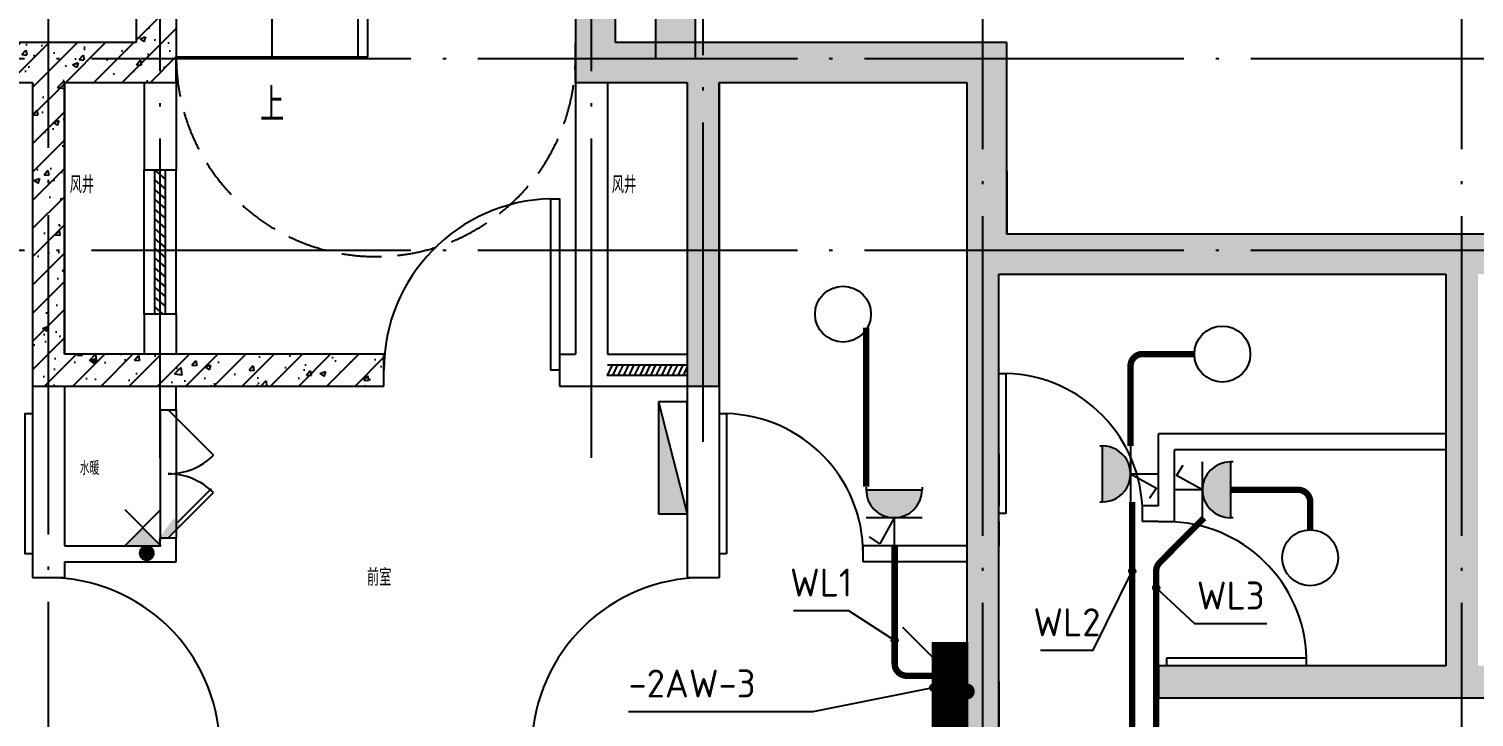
# Model space of a CAD drawing. Extents: x 1129508 to 1196731, y 2982646 to 3009272.
# Drawn here: x 1167796 to 1176845, y 2995991 to 3000298 of the extents above; entities that cross this region are included whole.
import ezdxf
from ezdxf.enums import TextEntityAlignment as Align

# ---------------------------------------------------------------- set-up
doc = ezdxf.new("R2010")
doc.units = 0
doc.header["$LTSCALE"] = 1000
doc.linetypes.add('DASH', pattern=[0.35, 0.25, -0.1])
doc.linetypes.add('DOTE', pattern=[2.4200000000000004, 2, -0.2, 0.02, -0.2])
for name, color, linetype in [('COLUMN', 2, 'Continuous'), ('DIM-照明', 7, 'Continuous'), ('DIM-箱柜', 7, 'Continuous'), ('DOOR_FIRE', 4, 'Continuous'), ('DOOR_FIRE_TEXT', 7, 'Continuous'), ('DOTE', 8, 'DOTE'), ('EQUIP-插座', 3, 'Continuous'), ('EQUIP-照明', 3, 'Continuous'), ('EQUIP-箱柜', 3, 'Continuous'), ('EQUIP_消火栓', 4, 'Continuous'), ('LWIRE', 4, 'Continuous'), ('PUB_HATCH', 8, 'Continuous'), ('PUB_TEXT', 7, 'Continuous'), ('STAIR', 8, 'Continuous'), ('WALL', 2, 'Continuous'), ('WINDOW', 4, 'Continuous'), ('WIRE-照明', 1, 'Continuous')]:
    doc.layers.add(name, color=color, linetype=linetype)
doc.styles.add('_TEL_DIM', font='SIMPLEX', dxfattribs={"width": 0.8, "height": 3.5, "bigfont": 'HZTXT'})
doc.styles.add('CADReader_TextStyle', font='tssdeng.shx', dxfattribs={"height": 0.2, "bigfont": 'gbcbig.shx'})
doc.styles.get("Standard").update_dxf_attribs({"font": 'simplex.shx', "bigfont": 'gbcbig.shx'})
pattern_1 = [(45, (0, 0), (-88.38834764831843, 88.38834764831844), []), (50, (0, 0), (358.6300913003767, -31.37606749129755), [37.5, -412.5]), (355, (0, 0), (-69.3756668065, 376.0960668500059), [30, -330]), (100.4514, (29.88584, -2.61467), (289.2546908570108, 344.7197710304768), [31.870095, -350.571056]), (46.1842, (0, 100), (533.6205243128222, -82.75950716450905), [56.25, -618.75]), (96.6356, (44.4683725, 93.1033465), (467.3313527743517, 487.0589354502209), [47.805144, -525.8565]), (351.1842, (0, 100), (467.3309725668136, 487.0593004626623), [45, -495]), (21, (50, 75), (298.4535260592309, -201.3094453326694), [37.5, -412.5]), (326, (50, 75), (121.6576659607912, 362.5750225234264), [30, -330]), (71.4514, (74.8711165, 58.224197), (420.111314290745, 161.2652483549762), [31.870095, -350.571056]), (37.50000000000001, (0, 0), (6.079927658645312, 166.4469269156558), [0, -326, 0, -335, 0, -331.25]), (7.499999999999999, (0, 0), (131.5347687210743, 197.2058559411801), [0, -191, 0, -318.5, 0, -126.25]), (-32.5, (-111.5, 0), (266.9112180862045, -11.2774358671899), [0, -125, 0, -390, 0, -517.5]), (-42.5, (-161.5, 0), (291.5930846711931, 50.05249116615882), [0, -162.5, 0, -259, 0, -367.5])]

# ---------------------------------------------------------------- blocks, each defined once
blk = doc.blocks.new('21325465')
at = {"layer": 'DOTE'}
for p, q in [((6307863.069965202, 295357.7601231399), (6307863.06996524, 305116.23009657)), ((6308563.069965307, 298257.7723282631), (6308563.069965331, 305116.2300965684)), ((6311263.069965295, 298257.7723281037), (6311263.06996532, 305116.2300965625)), ((6311963.069965385, 298357.7723280622), (6311963.069965409, 305116.2300965611)), ((6313713.069965217, 288090.300240156), (6313713.069965283, 305116.2300965574)), ((6316713.069965368, 288090.3002401495), (6316713.069965338, 305116.2300965509)), ((6274252.346986964, 300757.7601229558), (6331875.933291027, 300757.7601229558)), ((6274252.346986907, 299557.7601230934), (6331875.93329097, 299557.7601230934))]:
    blk.add_line(p, q, dxfattribs=at)
blk = doc.blocks.new('$TwtSys$00000434')
for p, q in [((-0.5, 0.5), (-0.5, -0.5)), ((-0.5, -0.5), (0.5, 0.5)), ((0.5, 0.5), (-0.5, 0.5)), ((0.5, -0.5), (0.5, 0.5)), ((-0.5, -0.5), (0.5, -0.5))]:
    blk.add_line(p, q)
blk.add_solid([(0.5, -0.5), (0.5, 0.5), (-0.5, -0.5)])
blk = doc.blocks.new('A$C261C4619')
at = {"layer": 'PUB_HATCH'}
for points in [[(-499.9999999310821, 1799.999511922651), (-649.9999999213032, 1949.999511904251), (100.0000000151267, 1949.999511996255), (100.0000000457949, 1699.999511996255), (-399.9999999313926, 1699.999511934919)], [(-499.9999999273568, 1799.999511922651), (-399.9999999313926, 1699.999511934919), (-399.9999999354283, 1599.999512047322), (-649.9999999354283, 1599.999512057412), (-649.9999999213032, 1949.999511904251)], [(-399.9999999838571, 399.9995120473223), (-400, -4.035655365441926e-09), (-650, 6.05359673500061e-09), (-649.999999983857, 399.9995120574117)]]:
    blk.add_hatch(color=256, dxfattribs=at).paths.add_polyline_path(points, flags=0)
at = {"layer": 'DOOR_FIRE', "linetype": 'Continuous'}
for points in [[(60.00000777429364, 1569.99951171875), (-524.9999998551009, 1569.99951171875), (-524.9999998551009, 1599.99951171875), (60.00000777429364, 1599.99951171875), (60.00000777429364, 1569.99951171875)], [(60.00000777429364, 399.99951171875), (-524.9999998551009, 399.99951171875), (-524.9999998551009, 429.99951171875), (60.00000777429364, 429.99951171875), (60.00000777429364, 399.99951171875)]]:
    blk.add_lwpolyline(points, dxfattribs=at)
for centre, start, end in [((-524.9999999360338, 1584.999512052367), 269.9999999976877, 358.530716416334), ((-524.9999999832517, 414.999512052367), 1.469283579041409, 89.99999999768771)]:
    blk.add_arc(centre, 585, start, end, dxfattribs=at)
at = {"layer": 'WALL'}
for points in [[(-649.9999999213032, 1949.999511904251), (100.0000000151267, 1949.999511996255)], [(-649.9999999213032, 1949.999511904251), (-649.9999999354283, 1599.999512057412)], [(100.0000000151267, 1949.999511996255), (100.0000000457949, 1699.999511996255)], [(-399.9999999313926, 1699.999511934919), (100.0000000457949, 1699.999511996255)], [(-399.9999999313926, 1699.999511934919), (-399.9999999354283, 1599.999512047322)], [(-399.9999999354283, 1599.999512047322), (-649.9999999354283, 1599.999512057412)], [(-649.999999983857, 399.9995120574117), (-650, 6.05359673500061e-09)], [(-399.9999999838571, 399.9995120473223), (-649.999999983857, 399.9995120574117)], [(-399.9999999838571, 399.9995120473223), (-400, -4.035655365441926e-09)], [(-400, -4.035655365441926e-09), (-650, 6.05359673500061e-09)]]:
    blk.add_lwpolyline(points, dxfattribs=at)
at = {"layer": 'DOOR_FIRE_TEXT', "style": 'CADReader_TextStyle'}
blk.add_text('FM乙1221', height=175, rotation=90.00000250447816, dxfattribs=at).set_placement((-929.8951048562303, 999.9995120688691), align=Align.MIDDLE_CENTER)
blk = doc.blocks.new('SIPIN1-1-1')
at = {"layer": 'PUB_HATCH'}
h = blk.add_hatch(dxfattribs=at)
h.set_pattern_fill('钢筋混凝土', color=256, scale=50, style=0, pattern_type=2)
h.set_pattern_definition(pattern_1)
h.paths.add_polyline_path([(-261622.6537004854, 2635086.082902861), (-261872.6537004854, 2635086.076135376), (-261872.6537004854, 2634786.076134391), (-262822.6517473604, 2634786.076134391), (-262822.6517473604, 2634536.076134391), (-262522.6517473604, 2634536.076134391), (-262522.6517473604, 2632636.088829703), (-260322.6537004854, 2632636.088829703), (-260322.6537004854, 2632836.088829703), (-262322.6517473604, 2632836.088829703), (-262322.6517473604, 2634536.076134391), (-261622.6537004854, 2634536.076134391)], flags=0)
h = blk.add_hatch(dxfattribs=at)
h.set_pattern_fill('钢筋混凝土', color=256, scale=50, style=0, pattern_type=2)
h.set_pattern_definition(pattern_1)
h.paths.add_polyline_path([(-258872.6507708556, 2635086.082902932), (-259122.6507707988, 2635086.087414548), (-259122.6507708472, 2634536.076134305), (-258422.6527239722, 2634536.076134305), (-258422.6527239722, 2632636.088829617), (-258222.6527239722, 2632636.088829617), (-258222.6527239722, 2634536.076134305), (-256672.6507708472, 2634536.076134305), (-256672.6507708472, 2629986.077110867), (-256472.6507708472, 2629986.077110867), (-256472.6507708472, 2633336.077110867), (-253672.6527239722, 2633336.077110867), (-253672.6527239722, 2630885.08199368), (-255472.6507708472, 2630885.08199368), (-255472.6507708472, 2630685.08199368), (-251672.6527239722, 2630685.08199368), (-251672.6527239722, 2630885.08199368), (-253472.6527239722, 2630885.08199368), (-253472.6527239722, 2633336.077110867), (-250672.6537005347, 2633336.077110867), (-250672.6537005347, 2629986.077110867), (-250472.6537005347, 2629986.077110867), (-250472.6537005347, 2634536.076134305), (-248922.6537005347, 2634536.076134305), (-248922.6537005347, 2632636.088829617), (-248722.6537005347, 2632636.088829617), (-248722.6537005347, 2634536.076134305), (-248022.6537005347, 2634536.076134305), (-248022.6537005347, 2635086.082902153), (-248272.6537005347, 2635086.082902153), (-248272.6537005347, 2634786.076134305), (-250722.6537005347, 2634786.076134305), (-250722.6537005347, 2633586.077110867), (-256422.6507708472, 2633586.077110867), (-256422.6507708472, 2634786.076134305), (-258872.6507708472, 2634786.076134305)], flags=0)
at = {"layer": 'COLUMN'}
for points in [[(-261872.6537004854, 2635086.076135376), (-261872.6537004854, 2634786.076134391)], [(-258872.6507708472, 2634786.076134305), (-258872.6507708556, 2635086.082902932)], [(-261872.6537004854, 2634786.076134391), (-262822.6517473604, 2634786.076134391)], [(-256422.6507708472, 2634786.076134305), (-258872.6507708472, 2634786.076134305)], [(-256422.6507708472, 2633586.077110867), (-256422.6507708472, 2634786.076134305)], [(-261622.6537004854, 2634536.076134391), (-261622.6537004854, 2634686.076622669)], [(-259122.650770834, 2634686.076622673), (-259122.6507708472, 2634536.076134305)], [(-262822.6517473604, 2634536.076134391), (-262522.6517473604, 2634536.076134391)], [(-262522.6517473604, 2634536.076134391), (-262522.6517473604, 2632636.088829703)], [(-262322.6517473604, 2632836.088829703), (-262322.6517473604, 2634536.076134391)], [(-262322.6517473604, 2634536.076134391), (-261622.6537004854, 2634536.076134391)], [(-259122.6507708472, 2634536.076134305), (-258422.6527239722, 2634536.076134305)], [(-258422.6527239722, 2634536.076134305), (-258422.6527239722, 2632636.088829617)], [(-258222.6527239722, 2632636.088829617), (-258222.6527239722, 2634536.076134305)], [(-258222.6527239722, 2634536.076134305), (-256672.6507708472, 2634536.076134305)], [(-256672.6507708472, 2634536.076134305), (-256672.6507708472, 2629986.077110867)], [(-250722.6537005347, 2633586.077110867), (-256422.6507708472, 2633586.077110867)], [(-256472.6507708472, 2629986.077110867), (-256472.6507708472, 2633336.077110867)], [(-256472.6507708472, 2633336.077110867), (-253672.6527239722, 2633336.077110867)], [(-253672.6527239722, 2633336.077110867), (-253672.6527239722, 2630885.08199368)], [(-260322.6537004854, 2632836.088829703), (-262322.6517473604, 2632836.088829703)], [(-260322.6537004854, 2632636.088829703), (-260322.6537004854, 2632836.088829703)], [(-262522.6517473604, 2632636.088829703), (-260322.6537004854, 2632636.088829703)], [(-258422.6527239722, 2632636.088829617), (-258222.6527239722, 2632636.088829617)], [(-253672.6527239722, 2630885.08199368), (-255472.6507708472, 2630885.08199368)], [(-255472.6507708472, 2630885.08199368), (-255472.6507708472, 2630685.08199368)], [(-255472.6507708472, 2630685.08199368), (-251672.6527239722, 2630685.08199368)]]:
    blk.add_lwpolyline(points, dxfattribs=at)
at = {"layer": 'STAIR', "linetype": 'Continuous'}
blk.add_line((-260482.6517333984, 2634696.076641256), (-260482.6517333984, 2635578.00413149), dxfattribs=at)
for points in [[(-260422.6517333984, 2634696.076641256), (-260422.6517333984, 2635524.329410726), (-260938.4328613281, 2635985.736187154), (-260836.0483551025, 2636183.843303853), (-261209.2551422119, 2635938.309978658), (-261106.8706359863, 2636136.417034322), (-261622.6517333984, 2636597.823833638), (-261622.6517333984, 2634696.076641256), (-260422.6517333984, 2634696.076641256)], [(-261022.6517472412, 2634696.076641256), (-261022.6517472412, 2636061.076641256), (-260982.6517486572, 2635661.076625997), (-261062.6517486572, 2635661.076625997), (-261022.6517472412, 2636061.076641256)]]:
    blk.add_lwpolyline(points, dxfattribs=at)
at = {"layer": 'STAIR', "color": 9, "linetype": 'DASH'}
blk.add_arc((-260372.6517472412, 2634696.076622355), 1250, 180, 0, dxfattribs=at)
at = {"layer": 'WALL'}
for points in [[(-261622.6517472439, 2636786.07782675), (-261622.6517473306, 2634686.076622669)], [(-259122.6517471722, 2635086.076135075), (-259122.6517471722, 2634686.076622673)], [(-261622.6537004854, 2634786.076622673), (-261622.6516471539, 2634786.076622673)], [(-261622.6516471539, 2634786.076622673), (-261622.6518975955, 2634536.076622673)], [(-259122.6518975449, 2634536.076622673), (-259122.6516471071, 2634786.076622673)], [(-259122.6507708252, 2634786.076622673), (-259122.6516471071, 2634786.076622673)], [(-261622.6517473306, 2634686.076622669), (-261622.6537004854, 2634686.076622669)], [(-259122.6517472821, 2634686.076722848), (-259122.6536005096, 2632836.088829631)], [(-259122.650770834, 2634686.076722847), (-259122.6517472821, 2634686.076722848)], [(-259122.650770834, 2634686.076622673), (-259122.6517471722, 2634686.076622673)], [(-262322.6518976013, 2634536.076256461), (-262322.65360059, 2632836.08882939)], [(-261822.6518975958, 2634536.076378532), (-261822.6524485548, 2633986.088928189)], [(-261622.6518975955, 2634536.076622673), (-261622.6537004854, 2634536.076622673)], [(-261622.6537004854, 2634536.076622673), (-261622.6518975955, 2634536.076622673)], [(-261622.6518975955, 2634536.076622673), (-261622.6524485549, 2633986.088727836)], [(-259122.6507708472, 2634536.076622673), (-259122.6518975449, 2634536.076622673)], [(-258922.6518975452, 2634536.076134305), (-258922.6536005095, 2632836.08882962)], [(-258422.651897443, 2634536.076622673), (-258422.6527239722, 2633711.066961975)], [(-258222.6518974429, 2634536.076622673), (-258222.6538009303, 2632636.08882958)], [(-256672.6524135493, 2634536.076378489), (-256672.6507708472, 2633977.721645868)], [(-261622.6524485549, 2633986.088727836), (-261822.6524485548, 2633986.088928189)], [(-256422.6507708472, 2633977.722015181), (-256422.6496186114, 2633586.076866763)], [(-256672.6533340777, 2633336.076622659), (-256672.6507708472, 2632209.0285856)], [(-256672.6507708472, 2633336.076622659), (-256672.6533340777, 2633336.076622659)], [(-253672.6537004816, 2633336.076622659), (-253672.6537004816, 2632336.206018505)], [(-261822.6533501446, 2633086.088928189), (-261822.6536005863, 2632836.088829546)], [(-261622.6533501447, 2633086.088727836), (-261822.6533501446, 2633086.088928189)], [(-261622.6533501447, 2633086.088727836), (-261622.6536005862, 2632836.088829774)], [(-259222.6537004922, 2632836.088829637), (-259122.6536005096, 2632836.088829631)], [(-259222.6537004922, 2632836.088829637), (-259222.6537005036, 2632636.088829637)], [(-258922.6536005095, 2632836.08882962), (-258422.6527239722, 2632836.088829591)], [(-262522.6537007664, 2632736.088651905), (-262522.6517484356, 2631636.088377762)], [(-262522.6517473604, 2632736.088651909), (-262522.6537007664, 2632736.088651905)], [(-258422.6537007461, 2632736.088755817), (-258422.6528892857, 2631636.088287323)], [(-258422.6527239722, 2632736.088755818), (-258422.6537007461, 2632736.088755817)], [(-262322.6535232819, 2632636.088829704), (-262322.6517484367, 2631636.089175517)], [(-259222.6537005036, 2632636.088829637), (-259022.6537006904, 2632636.088829625)], [(-259022.6537006903, 2632636.088829625), (-258422.6527239722, 2632636.088829591)], [(-258222.653626977, 2632636.088829617), (-258222.6528892857, 2631636.088419253)], [(-256472.6507708472, 2632209.028813445), (-256472.6500386365, 2631887.077024873)], [(-253672.6537004816, 2632236.206030229), (-253672.6537004816, 2630886.084143821)], [(-253672.6527239722, 2632236.206030229), (-253672.6537004816, 2632236.206030229)], [(-256472.6500804145, 2631787.077024873), (-256472.6501475996, 2631636.089333145)], [(-258422.6528892857, 2631636.088287323), (-258422.6527417432, 2631436.082651323)], [(-256472.6501475996, 2631636.089333145), (-256472.6507708472, 2631636.089333146)], [(-262522.6517485326, 2631536.088377762), (-262522.6517486283, 2631436.082725212)], [(-262322.6517485326, 2631536.089175517), (-262322.6517486283, 2631436.082725021)], [(-258222.6528155166, 2631536.088419253), (-258222.6527417433, 2631436.082798861)], [(-262322.6517486283, 2631436.082725021), (-262522.6517486283, 2631436.082725212)], [(-258222.6527417433, 2631436.082798861), (-258422.6527417432, 2631436.082651323)], [(-255372.2988377206, 2630886.220242789), (-255372.2989288658, 2630885.08199368)], [(-255372.2988377206, 2630886.220242789), (-253672.6537004816, 2630886.084143821)], [(-256471.8538273232, 2630786.062611922), (-256472.6507708472, 2630786.062719701)], [(-256471.8538273232, 2630786.062611922), (-256471.9620198658, 2629986.06358711)]]:
    blk.add_lwpolyline(points, dxfattribs=at)
at = {"layer": 'WALL', "color": 30}
for points in [[(-261722.6532761042, 2632486.088742645), (-261722.6535308995, 2632636.088829703)], [(-261622.6532761044, 2632486.088912508), (-261622.6535308993, 2632636.088829739)], [(-261722.6532761042, 2632486.088742645), (-261622.6532761044, 2632486.088912508)], [(-253672.6527239722, 2632336.206018506), (-255472.3050384158, 2632336.205808247)], [(-255472.3049868353, 2631887.077143078), (-255472.3050384158, 2632336.205808247)], [(-253672.6527239722, 2632236.206018505), (-255372.3050269312, 2632236.20581993)], [(-255372.3049867204, 2631886.077154894), (-255372.3050269312, 2632236.20581993)], [(-256472.3042815462, 2631887.077024914), (-256472.6507708472, 2631887.077024873)], [(-256472.3042697298, 2631787.077024914), (-256472.3042815462, 2631887.077024914)], [(-255472.3049868353, 2631887.077143078), (-255572.3042815462, 2631887.077131262)], [(-255572.3042697298, 2631787.077131262), (-255572.3042815462, 2631887.077131262)], [(-255372.3049757123, 2631787.077152952), (-255372.3049867204, 2631886.077154894)], [(-256472.3042697298, 2631787.077024914), (-256472.6507708472, 2631787.077024873)], [(-255472.3049757123, 2631787.077143078), (-255572.3042697298, 2631787.077131262)], [(-255472.3049757123, 2631787.077141833), (-255372.3049757123, 2631787.077152952)], [(-261722.6519171969, 2631686.088742646), (-261622.651917197, 2631686.088912509)], [(-261722.6518322653, 2631636.088827309), (-261722.6519171969, 2631686.088742646)], [(-261622.6516624017, 2631536.088769275), (-261622.651917197, 2631686.088912509)], [(-262522.6537505039, 2631636.088377763), (-262522.6538085385, 2631536.088377763)], [(-262522.6537505039, 2631636.088377763), (-262522.6517484356, 2631636.088377762)], [(-262322.6517484367, 2631636.089175517), (-261722.6518322653, 2631636.088827309)], [(-258221.8491810015, 2631636.088419719), (-258222.6528892857, 2631636.088419253)], [(-258221.8491229669, 2631536.088419719), (-258221.8491810015, 2631636.088419719)], [(-256672.6507708472, 2631636.08931879), (-257321.8491810017, 2631636.08894203)], [(-257321.8491229671, 2631536.08894203), (-257321.8491810017, 2631636.08894203)], [(-262522.6538085385, 2631536.088377763), (-262522.6517485326, 2631536.088377762)], [(-262322.6517485326, 2631536.089175517), (-261622.6516624017, 2631536.088769275)], [(-258221.8491229669, 2631536.088419719), (-258222.6528155166, 2631536.088419253)], [(-256672.6507708472, 2631536.08931879), (-257321.8491229671, 2631536.08894203)], [(-255472.3048756385, 2630887.077141833), (-255372.3048756385, 2630887.077152952)], [(-255472.3048754167, 2630885.08199368), (-255472.3048756385, 2630887.077141833)], [(-255372.3048754166, 2630885.08199368), (-255372.3048756385, 2630887.077152952)]]:
    blk.add_lwpolyline(points, dxfattribs=at)
at = {"layer": 'WINDOW', "linetype": 'Continuous'}
for p, q in [((-261822.6533508301, 2633086.088928223), (-261822.6524505615, 2633986.088928223)), ((-261755.9858436584, 2633924.896942139), (-261689.3192329407, 2633867.204559326)), ((-261689.3200149536, 2633086.088806152), (-261689.3191146851, 2633986.088806152)), ((-261622.6533508301, 2633086.0887146), (-261622.6524505615, 2633986.0887146)), ((-261755.9859046936, 2633863.704986572), (-261689.3192939758, 2633806.012634277)), ((-261755.9860267639, 2633741.321136475), (-261689.3194198608, 2633683.628753662)), ((-261755.9859657288, 2633802.513061523), (-261689.3193588257, 2633744.82069397)), ((-261755.9860877991, 2633680.129196167), (-261689.319480896, 2633622.436820984)), ((-261755.9862098694, 2633557.745330811), (-261689.3196029663, 2633500.052955627)), ((-261755.9861488342, 2633618.937263489), (-261689.3195419312, 2633561.244888306)), ((-261755.9862709045, 2633496.553398132), (-261689.3196640015, 2633438.861022949)), ((-261755.9863967896, 2633374.169525146), (-261689.3197860718, 2633316.477157593)), ((-261755.9863319397, 2633435.361465454), (-261689.3197250366, 2633377.669082642)), ((-261755.9864578247, 2633312.977600098), (-261689.3198471069, 2633255.285217285)), ((-261755.986579895, 2633190.593719482), (-261689.3199691772, 2633132.901367188)), ((-261755.9865188599, 2633251.785675049), (-261689.3199081421, 2633194.093292236)), ((-261755.9866409302, 2633129.401794434), (-261705.9361763, 2633086.088806152)), ((-258922.6537017822, 2632836.088829041), (-258422.6537017822, 2632836.088829041)), ((-258922.6537017822, 2632769.422161102), (-258422.6537017822, 2632769.422161102)), ((-258888.6581878662, 2632702.755496979), (-258856.6069030762, 2632769.422161102)), ((-258854.6626586914, 2632702.755496979), (-258822.6113891602, 2632769.422161102)), ((-258820.6671447754, 2632702.755496979), (-258788.6158599854, 2632769.422161102)), ((-258786.6716308594, 2632702.755496979), (-258754.6203460693, 2632769.422161102)), ((-258752.676109314, 2632702.755496979), (-258720.6248283386, 2632769.422161102)), ((-258718.6805915833, 2632702.755496979), (-258686.6293087006, 2632769.422161102)), ((-258684.6850728989, 2632702.755496979), (-258652.6337909698, 2632769.422161102)), ((-258650.6895542145, 2632702.755496979), (-258618.6382713318, 2632769.422161102)), ((-258616.6940345764, 2632702.755496979), (-258584.6427536011, 2632769.422161102)), ((-258582.6985168457, 2632702.755496979), (-258550.6472320557, 2632769.422161102)), ((-258548.7030029297, 2632702.755496979), (-258516.6517181396, 2632769.422161102)), ((-258514.7074737549, 2632702.755496979), (-258482.6562042236, 2632769.422161102)), ((-258480.7119598389, 2632702.755496979), (-258448.6606750488, 2632769.422161102)), ((-258446.7164459229, 2632702.755496979), (-258422.6537017822, 2632752.806001663)), ((-258922.6537017822, 2632636.088829041), (-258422.6537017822, 2632636.088829041)), ((-261722.6532709295, 2632486.088745117), (-261722.6519128973, 2631686.088745117)), ((-261672.6532785589, 2632486.08883667), (-261389.8100855047, 2632203.24659729)), ((-261622.6532785589, 2632486.088897705), (-261622.6519205267, 2631686.088897705)), ((-261672.6519205267, 2631686.08883667), (-261389.8096887762, 2631968.932022095))]:
    blk.add_line(p, q, dxfattribs=at)
for points in [[(-261755.9866828918, 2633086.088867188), (-261755.9857826233, 2633986.088867188), (-261689.3191719055, 2633928.396484375)], [(-259222.6536935107, 2632736.088806152), (-259277.6536935107, 2632736.088806152), (-259277.6536935107, 2633808.588806152), (-259222.6536935107, 2633808.588806152), (-259222.6536935107, 2632736.088806152)], [(-258422.6537017822, 2632702.755496979), (-258922.6537017822, 2632702.755496979), (-258890.6024169922, 2632769.422161102)], [(-256427.3042679459, 2631837.077026367), (-256472.3042679459, 2631837.077026367), (-256472.3043900162, 2632714.577026367), (-256427.3043900162, 2632714.577026367), (-256427.3042679459, 2631837.077026367)], [(-262522.6537940574, 2631586.088378906), (-262567.6537940574, 2631586.088409424), (-262567.6532752586, 2632463.588409424), (-262522.6532752586, 2632463.588378906), (-262522.6537940574, 2631586.088378906)], [(-258176.8491670566, 2631586.088439941), (-258221.8491670566, 2631586.088409424), (-258221.8496553378, 2632463.588409424), (-258176.8496553378, 2632463.588439941), (-258176.8491670566, 2631586.088439941)], [(-255422.3048706055, 2630932.077147915), (-255422.3048706055, 2630887.077147915), (-254544.8048706055, 2630887.077239468), (-254544.8048706055, 2630932.077239468), (-255422.3048706055, 2630932.077147915)]]:
    blk.add_lwpolyline(points, dxfattribs=at)
for centre, radius, start, end in [((-259250.1537004979, 2632736.088829638), 1072.500000000026, 91.46928357808294, 179.9999999967411), ((-256449.804275638, 2631837.077027573), 877.5000000000061, 6.770291232579827e-06, 88.53072318894185), ((-258199.3491519843, 2631586.088432777), 877.5000000000023, 3.325138220697438e-05, 88.53074967001514), ((-261672.6532761039, 2632486.088827576), 399.9999999987144, 270.0000973245678, 315.0000973245628), ((-261672.6519171962, 2631686.08882758), 399.9999999981134, 45.00009732456571, 90.00009732456778), ((-255422.3048781403, 2630909.577147393), 877.4999999999823, 1.469289952241105, 90.00000637089818), ((-262422.6517496541, 2630363.582725116), 1072.500000000004, 1.469283526556936, 89.99999994519318), ((-258322.6519505692, 2630363.582725092), 1072.499999999826, 90.00004226660451, 178.5307586852579)]:
    blk.add_arc(centre, radius, start, end, dxfattribs=at)
at = {"layer": 'DOTE'}
blk.add_blockref('21325465', (-6570285.723664658, 2333928.316499602), dxfattribs=at)
at = {"layer": 'DOTE', "ltscale": 0.5, "xscale": -1}
blk.add_blockref('A$C261C4619', (-259022.65174704, 2634686.076623338), dxfattribs=at)
at = {"layer": 'EQUIP_消火栓', "xscale": 700, "yscale": 180, "zscale": 700, "rotation": 270}
blk.add_blockref('$TwtSys$00000434', (-258512.6517473175, 2632186.082725032), dxfattribs=at)
at = {"layer": 'PUB_TEXT', "style": 'CADReader_TextStyle'}
for s, height, p in [('风井', 106.5168539326022, (-262289.9762247554, 2633842.692016366)), ('风井', 106.5168539326022, (-258895.7767079505, 2633842.692016366)), ('水暖', 85.21348314608176, (-262226.4314554255, 2632079.743072353)), ('前室', 106.5168539326884, (-260428.8898437484, 2631385.938337996))]:
    blk.add_text(s, height=height, dxfattribs=at).set_placement(p)
at = {"layer": 'STAIR', "style": 'CADReader_TextStyle'}
blk.add_text('上', height=210, dxfattribs=at).set_placement((-261022.6517472412, 2634396.076622355), align=Align.MIDDLE_CENTER)
blk = doc.blocks.new('$equip$00001147')
blk.add_circle((0, 0), 0.5)
at = {"flags": 9}
blk.add_attdef('A', (0, 0), '', height=2e-05, dxfattribs=at)
blk = doc.blocks.new('$equip_U$00000132(PC-202208021735)')
for p, q in [((-0.5, 1.05000000000291), (-0.5, 1)), ((0.5, 1.05000000000291), (0.5, 1)), ((-0.5, 1), (0.5, 1)), ((0.5, 0.5), (-0.5, 0.5)), ((0, 0.4995004994998453), (-0.2551410442538327, 0.03685910925923963)), ((0, 0.5), (0, 0)), ((-0.2551410442538327, 0.03685910925923963), (-0.4414159383741207, 0.1578561267342593))]:
    blk.add_line(p, q)
blk.add_arc((0, 1), 0.5000000000000498, 180, 0)
for points in [[(0.4330127018911298, 0.75), (-0.4330127018911298, 0.75), (0.5, 1), (-0.5, 1)], [(0.25, 0.5669872981088702), (-0.25, 0.5669872981088702), (0.4330127018911298, 0.75), (-0.4330127018911298, 0.75)], [(0, 0.5), (0, 0.5), (0.25, 0.5669872981088702), (-0.25, 0.5669872981088702)]]:
    blk.add_solid(points)
at = {"color": 7, "style": '_TEL_DIM', "flags": 1}
for tag in ['REMARK', 'A']:
    blk.add_attdef(tag, text='', height=2.857142857142999e-05, dxfattribs=at).set_placement((0, 0), align=Align.MIDDLE_CENTER)
blk = doc.blocks.new('*X6')
at = {"color": 0}
for p, q in [((-250, 32.84271247461896), (-82.84271247461896, 200)), ((-250, 68.19805153394634), (-118.1980515339463, 200)), ((-250, 103.5533905932737), (-153.5533905932737, 200)), ((-250, 138.9087296526011), (-188.9087296526011, 200)), ((-250, 174.2640687119285), (-224.2640687119285, 200)), ((-247.4873734152916, 0), (-47.48737341529158, 200)), ((-212.1320343559642, 0), (-12.13203435596424, 200)), ((-176.7766952966369, 0), (23.22330470336314, 200)), ((-141.4213562373095, 0), (58.57864376269053, 200)), ((-106.0660171779821, 0), (93.93398282201788, 200)), ((-70.71067811865474, 0), (129.2893218813453, 200)), ((-35.35533905932737, 0), (164.6446609406726, 200)), ((0, 0), (200, 200)), ((35.35533905932737, 0), (235.3553390593274, 200)), ((70.71067811865474, 0), (250, 179.2893218813453)), ((106.0660171779821, 0), (250, 143.9339828220179)), ((141.4213562373095, 0), (250, 108.5786437626905)), ((176.7766952966369, 0), (250, 73.22330470336315)), ((212.1320343559642, 0), (250, 37.86796564403577)), ((247.4873734152916, 0), (250, 2.512626584708425))]:
    blk.add_line(p, q, dxfattribs=at)
blk = doc.blocks.new('$equip$00002943')
for p, q in [((-0.75, 0.5999999999985448), (-0.75, 0)), ((0.75, 0.5999999999985448), (-0.75, 0.5999999999985448)), ((0.75, 0), (0.75, 0.5999999999985448)), ((-0.75, 0), (0.75, 0))]:
    blk.add_line(p, q)
for points, const_width in [([(-0.75, 0.2999999999992724), (0.75, 0.2999999999992724)], 0.6000000000000001), ([(-0.75, 0.5999999999985448), (-0.75, 0), (0.75, 0), (0.75, 0.5999999999985448), (-0.75, 0.5999999999985448), (-0.75, 0)], 0.05714285714285714)]:
    blk.add_lwpolyline(points, dxfattribs=dict(const_width=const_width))
for p in [(0, 0.5999999999985448), (-0.75, 0.2999999999992724), (0.75, 0.2999999999992724), (0, 0)]:
    blk.add_point(p)
at = {"xscale": 0.00300000000061118, "yscale": 0.00300000000061118, "zscale": 0.00300000000061118}
blk.add_blockref('*X6', (0, 0), dxfattribs=at)
at = {"color": 7, "style": '_TEL_DIM', "flags": 1}
for tag in ['REMARK', 'A']:
    blk.add_attdef(tag, text='', height=2e-05, dxfattribs=at).set_placement((0, 0), align=Align.MIDDLE_CENTER)
blk = doc.blocks.new('$TelecSys$00000078')
for p, q in [((1.150000000001455, 1.149999999999636), (0.5499999999992724, 0.5499999999992724)), ((0.1041666666678793, 0.1041666666660603), (0.1041666666678793, 0.1041666666660603)), ((-0.1041666666678793, -0.1041666666660603), (-0.1041666666678793, -0.1041666666660603))]:
    blk.add_line(p, q)
at = {"const_width": 0.1425}
blk.add_lwpolyline([(-0.07125000000087311, 0, 1), (0.07125000000087311, 0, 1)], format="xyb", close=True, dxfattribs=at)
blk.add_solid([(0.6199999999989814, 0.4799999999995634), (0.4799999999995634, 0.6200000000008004), (0.09999999999854481, 0.1000000000003638)])
at = {"width": 0.8, "flags": 9}
blk.add_attdef('A', (0, 0), '', height=2e-05, dxfattribs=at)
blk = doc.blocks.new('$equip_U$00000170(LAPTOP-PAG9TL6L)')
h = blk.add_hatch(color=256)
h.dxf.hatch_style = 1
h.paths.add_polyline_path([(0, 0.3232488142530201), (-0.3232488142384682, 0), (0.323248814267572, 0)])
for p, q in [((-0.3232488142384682, 0.6464976285133162), (0.323248814267572, 0)), ((-0.3232488142384682, 0), (0.323248814267572, 0.6464976285133162)), ((-0.3232488142384682, 0), (0.323248814267572, 0))]:
    blk.add_line(p, q)
at = {"color": 7, "style": '_TEL_DIM', "flags": 1}
for tag in ['REMARK', 'A']:
    blk.add_attdef(tag, text='', height=2.857142857142999e-05, dxfattribs=at).set_placement((0, 0), align=Align.MIDDLE_CENTER)

msp = doc.modelspace()

# ---------------------------------------------------------------- linework, layer by layer
at = {"layer": 'DIM-照明', "linetype": 'Continuous'}
for points in [[(1174130.764469215, 2996409.306211736), (1174459.880344459, 2996409.306211736), (1174704.489505836, 2996905.338072088)], [(1174854.489550718, 2996799.889765258), (1175094.301631101, 2996576.710848327), (1175547.599810727, 2996576.710848327)], [(1172584.34620716, 2996658.040843427), (1172928.770992774, 2996658.040843427), (1173217.023605841, 2996469.825145185)]]:
    msp.add_lwpolyline(points, dxfattribs=at)
for centre in [(1174704.489502496, 2996905.338070445), (1174854.48953688, 2996799.889767736), (1173217.023599541, 2996469.825145316)]:
    msp.add_circle(centre, 20, dxfattribs=at)
at = {"layer": 'DIM-箱柜', "linetype": 'Continuous'}
msp.add_lwpolyline([(1171550.432925565, 2996026.330449335), (1172707.230456693, 2996026.330449335), (1173458.449221952, 2996175.49417042)], dxfattribs=at)
msp.add_circle((1173458.449225154, 2996175.494170792), 20, dxfattribs=at)
at = {"layer": 'WIRE-照明', "const_width": 40}
msp.add_lwpolyline([(1173038.187919848, 2997432.956207622), (1173038.187919851, 2998428.045275139)], dxfattribs=at)
at = {"layer": 'WIRE-照明'}
for points, const_width in [([(1175093.447176272, 2998263.293052656), (1174768.794752089, 2998263.293052657, 0.4142135623730951), (1174693.794752088, 2998188.293052657), (1174693.794752087, 2997688.228997542)], 40), ([(1175818.621279926, 2997163.292705081), (1175818.621279927, 2997338.227789416, 0.4142135623730951), (1175743.621279927, 2997413.227789416), (1175318.794763201, 2997413.227789417)], 40), ([(1174704.48936158, 2997338.213475218), (1174704.490047672, 2995230.624182802, -0.4142135623730951), (1174629.490072087, 2995155.624158388), (1173547.842316408, 2995155.623806274)], 39.99999999999999), ([(1173547.842395446, 2994912.828173625), (1174779.490151182, 2994912.828574568, 0.4142135623730951), (1174854.490126767, 2994987.828598983), (1174854.489502553, 2996905.338119276, -0.1980704110771727), (1174876.284919678, 2996958.199021107), (1175154.489405249, 2997238.212413585)], 39.99999999999999), ([(1173458.449225147, 2996249.740382832), (1173292.02359953, 2996249.740382833, -0.4142135623721858), (1173217.023599531, 2996324.740382833), (1173217.023599548, 2997063.240506821)], 40)]:
    msp.add_lwpolyline(points, format="xyb", dxfattribs=dict(at, const_width=const_width))

# ---------------------------------------------------------------- block references
msp.add_blockref('SIPIN1-1-1', (1430341.101690839, 365427.1518546445))
at = {"layer": 'EQUIP-插座', "xscale": 350, "yscale": 350, "zscale": 350}
for p, rotation in [((1174868.794752086, 2997513.228997542), 89.9999999998012), ((1174968.794763201, 2997413.227789418), 269.9999999998013)]:
    msp.add_blockref('$equip_U$00000132(PC-202208021735)', p, dxfattribs=dict(at, rotation=rotation))
msp.add_blockref('$equip_U$00000132(PC-202208021735)', (1173213.187919847, 2997063.244017955), dxfattribs=at)
at = {"layer": 'EQUIP-照明', "xscale": 350, "yscale": 350, "zscale": 350}
for p in [(1172893.446850536, 2998513.235929554), (1175268.447176272, 2998263.293052655), (1175818.621279925, 2996988.292705081)]:
    msp.add_blockref('$equip$00001147', p, dxfattribs=at)
at = {"layer": 'EQUIP-照明', "xscale": 350.0000000000001, "yscale": 350.0000000000001, "zscale": 350.0000000000001, "rotation": 3.32514795041808e-05}
msp.add_blockref('$equip_U$00000170(LAPTOP-PAG9TL6L)', (1168509.362875008, 2997063.24102982), dxfattribs=at)
at = {"layer": 'EQUIP-箱柜', "xscale": 350, "yscale": 350, "zscale": 350, "rotation": 90.00000000590354}
msp.add_blockref('$equip$00002943', (1173668.449225196, 2996188.232806891), dxfattribs=at)
at = {"layer": 'LWIRE', "xscale": 350, "yscale": 350, "zscale": 350}
msp.add_blockref('$TelecSys$00000078', (1168533.784850144, 2997017.336583957), dxfattribs=at)
at = {"layer": 'LWIRE', "xscale": -350, "yscale": 350, "zscale": 350, "rotation": 359.9999999998013}
msp.add_blockref('$TelecSys$00000078', (1173668.449225199, 2996151.109700871), dxfattribs=at)

# ---------------------------------------------------------------- texts
at = {"layer": 'DIM-照明', "style": 'CADReader_TextStyle'}
for s, p in [('WL1', (1172756.558602332, 2996920.540843295)), ('WL3', (1175320.950727122, 2996839.210850707)), ('WL2', (1174295.322413991, 2996671.806206957))]:
    msp.add_text(s, height=175, dxfattribs=at).set_placement(p, align=Align.TOP_CENTER)
at = {"layer": 'DIM-箱柜', "style": 'CADReader_TextStyle'}
msp.add_text('-2AW-3', height=175, dxfattribs=at).set_placement((1171550.432949735, 2996288.830454334), align=Align.TOP_LEFT)

doc.saveas('drawing.dxf')
